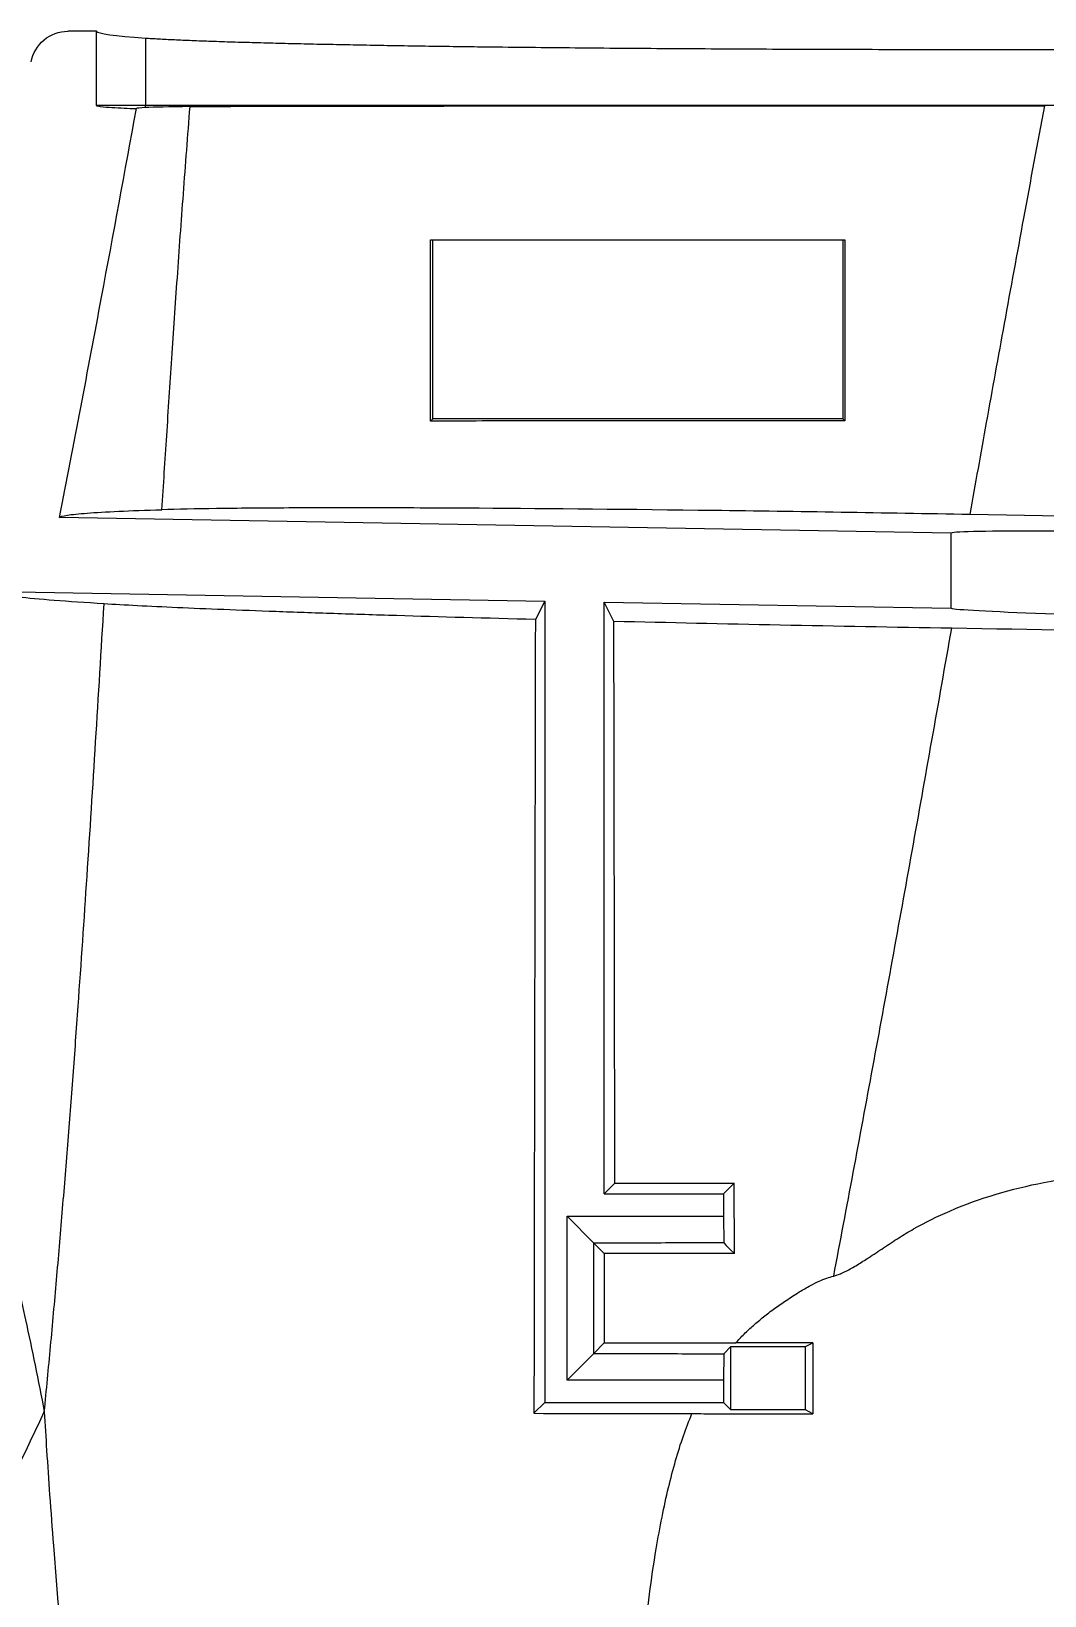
# Model space of a CAD drawing. Header units: inches. Extents: x 1424 to 4050, y 1126 to 1517.
# Drawn here: x 2893 to 2906.66, y 1394.31 to 1415.4 of the extents above; entities that cross this region are included whole.
import ezdxf

# ---------------------------------------------------------------- set-up
doc = ezdxf.new("R2010")
doc.units = ezdxf.units.IN
doc.header["$LTSCALE"] = 15
doc.styles.get("Standard").update_dxf_attribs({"font": 'txt', "bigfont": 'gbcbig.shx'})
doc.dimstyles.new('3', dxfattribs={"dimtxt": 3, "dimasz": 1, "dimexe": 0.18, "dimexo": 0.0625, "dimgap": 0.09, "dimtad": 0, "dimdsep": 46, "dimtxsty": 'Standard', "dimcen": 1, "dimclrd": 3, "dimclre": 3, "dimadec": 0, "dimazin": 2, "dimtfac": 1, "dimtofl": 0, "dimtmove": 0, "dimatfit": 3, "dimfxl": 1, "dimtolj": 1, "dimtzin": 0, "dimarcsym": 0})

# ---------------------------------------------------------------- blocks, each defined once
blk = doc.blocks.new('*D196')
at = {"color": 3, "lineweight": -2}
for p, q in [((2885.046, 1395.241), (2899.311, 1381.81)), ((2900.222, 1379.952), (2900.222, 1381.952)), ((2899.222, 1380.952), (2901.222, 1380.952))]:
    blk.add_line(p, q, dxfattribs=at)
at = {"color": 3}
blk.add_solid([(2899.425, 1381.931), (2899.197, 1381.689), (2900.039, 1381.124)], dxfattribs=at)
at = {"layer": 'Defpoints', "color": 0}
for p in [(2900.039, 1381.124), (2900.405, 1380.78)]:
    blk.add_point(p, dxfattribs=at)
at = {"color": 0, "insert": (2881.886, 1398.216), "char_height": 3, "attachment_point": 5, "rotation": 316.7247}
blk.add_mtext('\\A1;∅0.5', dxfattribs=at)
blk = doc.blocks.new('*D197')
at = {"color": 3, "lineweight": -2}
for p, q in [((2880.617, 1390.158), (2898.635, 1381.698)), ((2900.222, 1379.952), (2900.222, 1381.952)), ((2899.222, 1380.952), (2901.222, 1380.952))]:
    blk.add_line(p, q, dxfattribs=at)
at = {"color": 3}
blk.add_solid([(2898.705, 1381.848), (2898.564, 1381.547), (2899.54, 1381.273)], dxfattribs=at)
at = {"layer": 'Defpoints', "color": 0}
for p in [(2899.54, 1381.273), (2900.904, 1380.632)]:
    blk.add_point(p, dxfattribs=at)
at = {"color": 0, "insert": (2876.009, 1392.321), "char_height": 3, "attachment_point": 5, "rotation": 334.8472}
blk.add_mtext('\\A1;∅1.51', dxfattribs=at)

msp = doc.modelspace()

# ---------------------------------------------------------------- linework, layer by layer
at = {"color": 7, "linetype": 'Continuous', "lineweight": 15}
for p, q in [((2893.875, 1415.401), (2893.489, 1415.401)), ((2893.875, 1414.399), (2893.875, 1415.401)), ((2894.536, 1415.31), (2894.536, 1414.399)), ((2893.876, 1414.399), (2893.875, 1414.399)), ((2894.535, 1414.372), (2894.536, 1414.399)), ((2898.412, 1410.178), (2898.379, 1410.145)), ((2903.967, 1410.151), (2903.94, 1410.178)), ((2905.402, 1408.636), (2893.377, 1408.846)), ((2907.61, 1408.848), (2905.658, 1408.885)), ((2905.402, 1407.624), (2905.402, 1408.636)), ((2892.414, 1407.85), (2899.92, 1407.719)), ((2899.92, 1407.719), (2899.794, 1407.47)), ((2899.92, 1407.719), (2899.92, 1396.912)), ((2900.724, 1407.705), (2905.402, 1407.624)), ((2900.724, 1399.726), (2900.724, 1407.705)), ((2900.853, 1407.444), (2900.724, 1407.705)), ((2902.332, 1399.726), (2902.477, 1399.871)), ((2902.478, 1398.922), (2902.477, 1399.871)), ((2900.724, 1399.726), (2900.866, 1399.869)), ((2900.724, 1399.726), (2902.332, 1399.726)), ((2902.332, 1399.726), (2902.332, 1399.425)), ((2900.221, 1399.425), (2902.332, 1399.425)), ((2900.221, 1397.214), (2900.221, 1399.425)), ((2900.583, 1399.063), (2900.221, 1399.425)), ((2902.332, 1399.425), (2902.335, 1399.065)), ((2900.581, 1397.574), (2900.583, 1399.063)), ((2900.724, 1398.922), (2900.583, 1399.063)), ((2900.581, 1397.574), (2900.221, 1397.214)), ((2900.724, 1397.716), (2900.581, 1397.574)), ((2902.335, 1397.571), (2902.332, 1397.214)), ((2902.335, 1397.571), (2902.431, 1397.667)), ((2902.431, 1396.813), (2902.431, 1397.667)), ((2902.431, 1397.667), (2903.439, 1397.667)), ((2903.438, 1396.813), (2903.439, 1397.667)), ((2903.439, 1397.667), (2903.538, 1397.716)), ((2903.538, 1397.716), (2903.538, 1396.763)), ((2902.332, 1397.214), (2900.221, 1397.214)), ((2902.332, 1397.214), (2902.332, 1396.912)), ((2899.92, 1396.912), (2899.775, 1396.768)), ((2899.92, 1396.912), (2902.332, 1396.912)), ((2902.431, 1396.813), (2902.332, 1396.912)), ((2903.438, 1396.813), (2902.431, 1396.813)), ((2903.538, 1396.763), (2903.438, 1396.813))]:
    msp.add_line(p, q, dxfattribs=at)
at = {"color": 7, "linetype": 'Continuous', "lineweight": 15, "flags": 128}
msp.add_lwpolyline([(2902.335, 1399.065), (2902.368, 1399.032), (2902.423, 1398.977), (2902.478, 1398.922)], dxfattribs=at)
at = {"color": 7, "linetype": 'Continuous', "lineweight": 15}
for centre, start_param, end_param in [((2909.517, 1408.561), 0.049105, 3.093098), ((2909.517, 1407.555), 3.190697, 6.23469)]:
    msp.add_ellipse(centre, major_axis=(4.12, -0.072), ratio=0.017452, start_param=start_param, end_param=end_param, dxfattribs=at)
for points, knots in [([(2892.995, 1414.988), (2893.016, 1415.104), (2893.077, 1415.209), (2893.257, 1415.359), (2893.372, 1415.401), (2893.489, 1415.401)], [0, 0, 0, 0, 0.5, 0.5, 1, 1, 1, 1]), ([(2894.536, 1415.31), (2894.563, 1415.308), (2894.619, 1415.304), (2894.713, 1415.299), (2894.814, 1415.293), (2894.923, 1415.288), (2895.038, 1415.283), (2895.16, 1415.278), (2895.289, 1415.273), (2895.423, 1415.268), (2895.563, 1415.263), (2895.708, 1415.258), (2895.858, 1415.254), (2896.013, 1415.25), (2896.172, 1415.245), (2896.335, 1415.241), (2896.502, 1415.237), (2896.672, 1415.233), (2896.845, 1415.229), (2897.021, 1415.226), (2897.2, 1415.222), (2897.38, 1415.219), (2897.563, 1415.215), (2897.747, 1415.212), (2897.932, 1415.209), (2898.119, 1415.206), (2898.307, 1415.203), (2898.495, 1415.2), (2898.683, 1415.198), (2898.872, 1415.195), (2899.188, 1415.191), (2899.643, 1415.186), (2900.249, 1415.18), (2900.872, 1415.174), (2901.511, 1415.17), (2902.162, 1415.166), (2902.824, 1415.162), (2903.493, 1415.16), (2904.167, 1415.158), (2904.844, 1415.156), (2905.522, 1415.156), (2906.197, 1415.156), (2906.645, 1415.156), (2906.869, 1415.156)], [0, 0, 0, 0, 0.020316, 0.040429, 0.060333, 0.080024, 0.099495, 0.118744, 0.137766, 0.156559, 0.175125, 0.193466, 0.211581, 0.229474, 0.247144, 0.264594, 0.281825, 0.298836, 0.315627, 0.332198, 0.348549, 0.36468, 0.380591, 0.396281, 0.411751, 0.427, 0.442029, 0.456838, 0.471426, 0.485794, 0.499942, 0.542572, 0.585024, 0.627302, 0.669406, 0.711332, 0.753076, 0.794639, 0.836036, 0.877281, 0.918376, 0.959294, 1, 1, 1, 1]), ([(2893.377, 1408.846), (2893.473, 1409.34), (2893.568, 1409.835), (2893.663, 1410.33), (2893.757, 1410.825), (2893.851, 1411.32), (2893.943, 1411.815), (2894.102, 1412.663), (2894.258, 1413.51), (2894.413, 1414.358)], [0, 0, 0, 0, 0.001511542, 0.001511542, 0.001511542, 0.003023083, 0.003023083, 0.003023083, 0.005608928, 0.005608928, 0.005608928, 0.005608928]), ([(2893.875, 1414.399), (2893.875, 1414.399), (2893.875, 1414.399), (2893.875, 1414.399), (2893.875, 1414.399), (2893.875, 1414.399), (2893.875, 1414.399), (2893.876, 1414.398), (2893.876, 1414.398), (2893.877, 1414.397), (2893.88, 1414.396), (2893.883, 1414.395), (2893.887, 1414.394), (2893.899, 1414.391), (2893.913, 1414.389), (2893.926, 1414.388), (2893.978, 1414.381), (2894.031, 1414.378), (2894.083, 1414.374), (2894.193, 1414.367), (2894.303, 1414.363), (2894.413, 1414.358)], [0, 0, 0, 0, 0.0000002703, 0.0000002703, 0.0000002703, 0.0000008144, 0.0000008144, 0.0000008144, 0.0000033695, 0.0000033695, 0.0000033695, 0.0000135418, 0.0000135418, 0.0000135418, 0.0000540183, 0.0000540183, 0.0000540183, 0.000215572, 0.000215572, 0.000215572, 0.0005526994, 0.0005526994, 0.0005526994, 0.0005526994]), ([(2906.869, 1414.399), (2906.178, 1414.399), (2905.491, 1414.399), (2904.468, 1414.399), (2904.129, 1414.399), (2903.451, 1414.399), (2903.112, 1414.399), (2902.109, 1414.399), (2901.466, 1414.399), (2900.537, 1414.399), (2900.233, 1414.399), (2899.639, 1414.399), (2899.346, 1414.399), (2898.503, 1414.399), (2897.983, 1414.399), (2897.266, 1414.399), (2897.038, 1414.399), (2896.602, 1414.399), (2896.394, 1414.399), (2895.816, 1414.399), (2895.486, 1414.399), (2894.929, 1414.399), (2894.703, 1414.399), (2894.536, 1414.399)], [0, 0, 0, 0, 0.125, 0.125, 0.1875, 0.1875, 0.25, 0.25, 0.375, 0.375, 0.4375, 0.4375, 0.5, 0.5, 0.625, 0.625, 0.6875, 0.6875, 0.75, 0.75, 0.875, 0.875, 1, 1, 1, 1]), ([(2894.757, 1408.951), (2894.779, 1409.284), (2894.823, 1409.965), (2894.891, 1411.007), (2894.966, 1412.095), (2895.047, 1413.226), (2895.106, 1413.994), (2895.136, 1414.385)], [0, 0, 0, 0, 0.182483, 0.37374, 0.573755, 0.782513, 1, 1, 1, 1]), ([(2895.138, 1414.385), (2895.302, 1414.387), (2895.518, 1414.388), (2895.917, 1414.39), (2896.062, 1414.39), (2896.379, 1414.391), (2896.55, 1414.392), (2897.096, 1414.392), (2897.502, 1414.393), (2898.173, 1414.393), (2898.407, 1414.393), (2898.896, 1414.394), (2899.151, 1414.394), (2899.935, 1414.394), (2900.485, 1414.394), (2901.35, 1414.394), (2901.645, 1414.395), (2902.248, 1414.395), (2902.556, 1414.395), (2903.481, 1414.395), (2904.107, 1414.395), (2905.376, 1414.395), (2906.023, 1414.395), (2906.664, 1414.394)], [0, 0, 0, 0, 0.125, 0.125, 0.1875, 0.1875, 0.25, 0.25, 0.375, 0.375, 0.4375, 0.4375, 0.5, 0.5, 0.625, 0.625, 0.6875, 0.6875, 0.75, 0.75, 0.875, 0.875, 1, 1, 1, 1]), ([(2905.658, 1408.885), (2905.732, 1409.299), (2905.885, 1410.158), (2906.127, 1411.49), (2906.388, 1412.913), (2906.57, 1413.891), (2906.664, 1414.394)], [0, 0, 0, 0, 0.224984, 0.466744, 0.725134, 1, 1, 1, 1]), ([(2898.378, 1412.59), (2899.17, 1412.59), (2900.04, 1412.59), (2901.462, 1412.59), (2901.951, 1412.59), (2902.944, 1412.59), (2903.45, 1412.59), (2903.967, 1412.59)], [0, 0, 0, 0, 0.5, 0.5, 0.75, 0.75, 1, 1, 1, 1]), ([(2898.379, 1410.145), (2898.379, 1410.554), (2898.378, 1410.962), (2898.378, 1411.369), (2898.378, 1411.777), (2898.378, 1412.184), (2898.378, 1412.59)], [0, 0, 0, 0, 0.001272536, 0.001272536, 0.001272536, 0.002545141, 0.002545141, 0.002545141, 0.002545141]), ([(2898.412, 1410.178), (2898.412, 1410.581), (2898.412, 1410.983), (2898.412, 1411.385), (2898.412, 1411.787), (2898.412, 1412.189), (2898.412, 1412.59)], [0, 0, 0, 0, 0.001248354, 0.001248354, 0.001248354, 0.002496755, 0.002496755, 0.002496755, 0.002496755]), ([(2903.94, 1412.59), (2903.94, 1412.189), (2903.94, 1411.787), (2903.94, 1411.385), (2903.94, 1410.983), (2903.94, 1410.581), (2903.94, 1410.178)], [0, 0, 0, 0, 0.001229078, 0.001229078, 0.001229078, 0.002458189, 0.002458189, 0.002458189, 0.002458189]), ([(2903.967, 1412.59), (2903.967, 1412.184), (2903.967, 1411.778), (2903.967, 1411.372), (2903.967, 1410.965), (2903.967, 1410.558), (2903.967, 1410.151)], [0, 0, 0, 0, 0.00124341, 0.00124341, 0.00124341, 0.002486856, 0.002486856, 0.002486856, 0.002486856]), ([(2903.967, 1410.151), (2902.946, 1410.151), (2901.962, 1410.151), (2900.539, 1410.149), (2900.08, 1410.149), (2899.202, 1410.147), (2898.781, 1410.146), (2898.379, 1410.145)], [0, 0, 0, 0, 0.5, 0.5, 0.75, 0.75, 1, 1, 1, 1]), ([(2903.94, 1410.178), (2903.449, 1410.178), (2902.963, 1410.178), (2902.003, 1410.178), (2901.527, 1410.178), (2900.597, 1410.178), (2900.141, 1410.178), (2899.255, 1410.178), (2898.827, 1410.178), (2898.412, 1410.178)], [0, 0, 0, 0, 0.25, 0.25, 0.5, 0.5, 0.75, 0.75, 1, 1, 1, 1]), ([(2893.377, 1408.846), (2893.385, 1408.857), (2893.42, 1408.867), (2893.544, 1408.887), (2893.633, 1408.896), (2893.98, 1408.922), (2894.317, 1408.938), (2894.757, 1408.951)], [0, 0, 0, 0, 0.25, 0.25, 0.5, 0.5, 1, 1, 1, 1]), ([(2905.658, 1408.885), (2905.073, 1408.896), (2904.493, 1408.905), (2903.341, 1408.924), (2902.767, 1408.932), (2901.072, 1408.953), (2900.016, 1408.964), (2898.547, 1408.973), (2898.086, 1408.974), (2897.231, 1408.976), (2896.835, 1408.975), (2896.289, 1408.973), (2896.115, 1408.972), (2895.79, 1408.969), (2895.637, 1408.967), (2895.209, 1408.962), (2894.963, 1408.957), (2894.758, 1408.951)], [0, 0, 0, 0, 0.125, 0.125, 0.25, 0.25, 0.5, 0.5, 0.625, 0.625, 0.75, 0.75, 0.8125, 0.8125, 0.875, 0.875, 1, 1, 1, 1]), ([(2893.977, 1407.681), (2893.468, 1407.713), (2893.082, 1407.743), (2892.557, 1407.8), (2892.421, 1407.826), (2892.414, 1407.85)], [0, 0, 0, 0, 0.5, 0.5, 1, 1, 1, 1]), ([(2893.171, 1396.788), (2893.199, 1397.082), (2893.257, 1397.676), (2893.337, 1398.57), (2893.414, 1399.476), (2893.489, 1400.393), (2893.56, 1401.321), (2893.648, 1402.53), (2893.75, 1404.033), (2893.866, 1405.842), (2893.939, 1407.061), (2893.977, 1407.681)], [0, 0, 0, 0, 0.080049, 0.161285, 0.243717, 0.327352, 0.412198, 0.49826, 0.659679, 0.826946, 1, 1, 1, 1]), ([(2899.794, 1407.47), (2899.129, 1407.487), (2898.506, 1407.505), (2897.632, 1407.531), (2897.35, 1407.54), (2896.806, 1407.558), (2896.543, 1407.567), (2895.798, 1407.594), (2895.356, 1407.612), (2894.58, 1407.647), (2894.246, 1407.664), (2893.977, 1407.681)], [0, 0, 0, 0, 0.25, 0.25, 0.375, 0.375, 0.5, 0.5, 0.75, 0.75, 1, 1, 1, 1]), ([(2905.41, 1407.352), (2904.628, 1407.365), (2903.858, 1407.379), (2902.338, 1407.41), (2901.59, 1407.426), (2900.853, 1407.444)], [0, 0, 0, 0, 0.5, 0.5, 1, 1, 1, 1]), ([(2903.818, 1398.619), (2903.906, 1399.084), (2904.084, 1400.023), (2904.348, 1401.443), (2904.613, 1402.888), (2904.878, 1404.357), (2905.144, 1405.848), (2905.321, 1406.848), (2905.41, 1407.352)], [0, 0, 0, 0, 0.159629, 0.322175, 0.48758, 0.655763, 0.826616, 1, 1, 1, 1]), ([(2891.719, 1402.118), (2891.734, 1402.088), (2891.763, 1402.028), (2891.809, 1401.928), (2891.856, 1401.82), (2891.905, 1401.704), (2891.954, 1401.581), (2892.004, 1401.45), (2892.064, 1401.284), (2892.134, 1401.08), (2892.237, 1400.761), (2892.369, 1400.312), (2892.534, 1399.695), (2892.682, 1399.082), (2892.811, 1398.516), (2892.926, 1397.996), (2893.047, 1397.421), (2893.13, 1396.999), (2893.171, 1396.788)], [0, 0, 0, 0, 0.0349096, 0.0696518, 0.1042501, 0.1387286, 0.1731115, 0.2074233, 0.2416887, 0.2956544, 0.3482748, 0.446751, 0.5578123, 0.6756343, 0.7470558, 0.8215782, 0.9108424, 1, 1, 1, 1]), ([(2903.818, 1398.619), (2903.834, 1398.623), (2903.87, 1398.633), (2903.926, 1398.656), (2903.99, 1398.687), (2904.061, 1398.725), (2904.162, 1398.785), (2904.306, 1398.877), (2904.491, 1399), (2904.691, 1399.133), (2904.983, 1399.309), (2905.613, 1399.62), (2906.473, 1399.867), (2907.49, 1400.018), (2908.381, 1400.098), (2909.44, 1400.156), (2910.614, 1400.203), (2911.891, 1400.242), (2913.192, 1400.265), (2914.477, 1400.268), (2915.722, 1400.25), (2916.947, 1400.207), (2917.749, 1400.164), (2918.182, 1400.14)], [0, 0, 0, 0, 0.0034197, 0.0075073, 0.0122873, 0.0177744, 0.0239783, 0.0360413, 0.0525297, 0.0690643, 0.0848817, 0.1216921, 0.2115353, 0.2648236, 0.3303521, 0.3930147, 0.4803729, 0.5696608, 0.6537255, 0.7467226, 0.8332472, 0.9101295, 1, 1, 1, 1]), ([(2902.335, 1399.065), (2902.174, 1399.065), (2902.013, 1399.065), (2901.852, 1399.065), (2901.691, 1399.065), (2901.53, 1399.064), (2901.369, 1399.064), (2901.107, 1399.064), (2900.845, 1399.063), (2900.583, 1399.063)], [0, 0, 0, 0, 0.000483051, 0.000483051, 0.000483051, 0.000966102, 0.000966102, 0.000966102, 0.001751534, 0.001751534, 0.001751534, 0.001751534]), ([(2900.724, 1398.922), (2900.724, 1398.721), (2900.724, 1398.319), (2900.724, 1397.917), (2900.724, 1397.716)], [0, 0, 0, 0, 0.501038, 1, 1, 1, 1]), ([(2902.495, 1397.716), (2902.533, 1397.757), (2902.61, 1397.839), (2902.737, 1397.956), (2902.873, 1398.07), (2903.02, 1398.183), (2903.181, 1398.294), (2903.343, 1398.399), (2903.491, 1398.485), (2903.615, 1398.548), (2903.719, 1398.592), (2903.786, 1398.61), (2903.818, 1398.619)], [0, 0, 0, 0, 0.102662, 0.20891, 0.319039, 0.433316, 0.551976, 0.682193, 0.790676, 0.870783, 0.94038, 1, 1, 1, 1]), ([(2900.581, 1397.574), (2900.832, 1397.574), (2901.083, 1397.573), (2901.334, 1397.573), (2901.667, 1397.572), (2902.001, 1397.572), (2902.335, 1397.571)], [0, 0, 0, 0, 0.000752694, 0.000752694, 0.000752694, 0.001753615, 0.001753615, 0.001753615, 0.001753615]), ([(2888.103, 1388.846), (2889.127, 1390.073), (2890.073, 1391.362), (2891.772, 1394.024), (2892.526, 1395.397), (2893.171, 1396.788)], [0, 0, 0, 0, 0.5, 0.5, 1, 1, 1, 1]), ([(2893.171, 1396.788), (2893.181, 1396.615), (2893.203, 1396.242), (2893.244, 1395.641), (2893.299, 1394.901), (2893.371, 1394.03), (2893.489, 1392.634), (2893.658, 1390.639), (2893.833, 1387.942), (2893.92, 1384.891), (2893.867, 1381.009), (2893.641, 1377.701), (2893.353, 1375.005), (2893.225, 1373.928), (2893.124, 1373.134), (2893.086, 1372.846), (2893.066, 1372.694)], [0, 0, 0, 0, 0.023054, 0.049708, 0.07996, 0.121308, 0.164779, 0.262923, 0.378989, 0.505111, 0.639796, 0.851752, 0.904156, 0.965219, 0.981684, 1, 1, 1, 1]), ([(2901.15, 1386.061), (2901.137, 1386.165), (2901.11, 1386.378), (2901.08, 1386.708), (2901.055, 1387.058), (2901.038, 1387.428), (2901.023, 1387.924), (2901.02, 1388.599), (2901.028, 1389.463), (2901.046, 1390.402), (2901.084, 1391.357), (2901.147, 1392.463), (2901.244, 1393.659), (2901.375, 1394.68), (2901.499, 1395.36), (2901.585, 1395.758), (2901.681, 1396.124), (2901.784, 1396.457), (2901.866, 1396.664), (2901.905, 1396.764)], [0, 0, 0, 0, 0.028939, 0.059624, 0.092078, 0.126323, 0.162375, 0.229921, 0.313703, 0.40262, 0.491165, 0.579386, 0.710931, 0.824959, 0.86552, 0.903233, 0.938161, 0.970382, 1, 1, 1, 1]), ([(2901.905, 1396.764), (2902.014, 1396.763), (2902.23, 1396.763), (2902.556, 1396.763), (2902.883, 1396.763), (2903.21, 1396.763), (2903.428, 1396.763), (2903.538, 1396.763)], [0, 0, 0, 0, 0.199581, 0.399252, 0.599133, 0.799343, 1, 1, 1, 1])]:
    msp.add_open_spline(points, degree=3, knots=knots, dxfattribs=at)
for points in [[(2893.875, 1415.401), (2893.89, 1415.37), (2894.113, 1415.34), (2894.536, 1415.31)], [(2894.536, 1414.399), (2894.113, 1414.399), (2893.89, 1414.399), (2893.875, 1414.399)], [(2894.535, 1414.372), (2894.461, 1414.369), (2894.42, 1414.364), (2894.413, 1414.358)], [(2895.136, 1414.385), (2894.853, 1414.381), (2894.652, 1414.377), (2894.535, 1414.372)], [(2899.794, 1407.47), (2899.787, 1403.921), (2899.78, 1400.355), (2899.775, 1396.768)], [(2900.866, 1399.869), (2900.862, 1402.404), (2900.858, 1404.928), (2900.853, 1407.444)], [(2918.192, 1407.163), (2913.996, 1407.217), (2909.735, 1407.28), (2905.41, 1407.352)], [(2900.866, 1399.869), (2901.396, 1399.87), (2901.933, 1399.871), (2902.477, 1399.871)], [(2902.478, 1398.922), (2901.887, 1398.922), (2901.3, 1398.922), (2900.724, 1398.922)], [(2900.724, 1397.716), (2901.306, 1397.716), (2901.899, 1397.716), (2902.495, 1397.716)], [(2903.538, 1397.716), (2903.19, 1397.716), (2902.842, 1397.716), (2902.495, 1397.716)], [(2899.775, 1396.768), (2900.471, 1396.766), (2901.181, 1396.764), (2901.905, 1396.764)]]:
    msp.add_open_spline(points, degree=3, dxfattribs=at)

# ---------------------------------------------------------------- dimensions: what is measured, and where the dimension line sits
for p1, p2, picture, middle in [((2900.405, 1380.78), (2900.039, 1381.124), '*D196', (2881.886, 1398.216)), ((2900.904, 1380.632), (2899.54, 1381.273), '*D197', (2876.009, 1392.321))]:
    dim = msp.add_diameter_dim_2p(p1=p1, p2=p2, dimstyle='3')
    dim.commit()
    dim.dimension.update_dxf_attribs({"geometry": picture, "text_midpoint": middle, "dimtype": 163})

doc.saveas('drawing.dxf')
